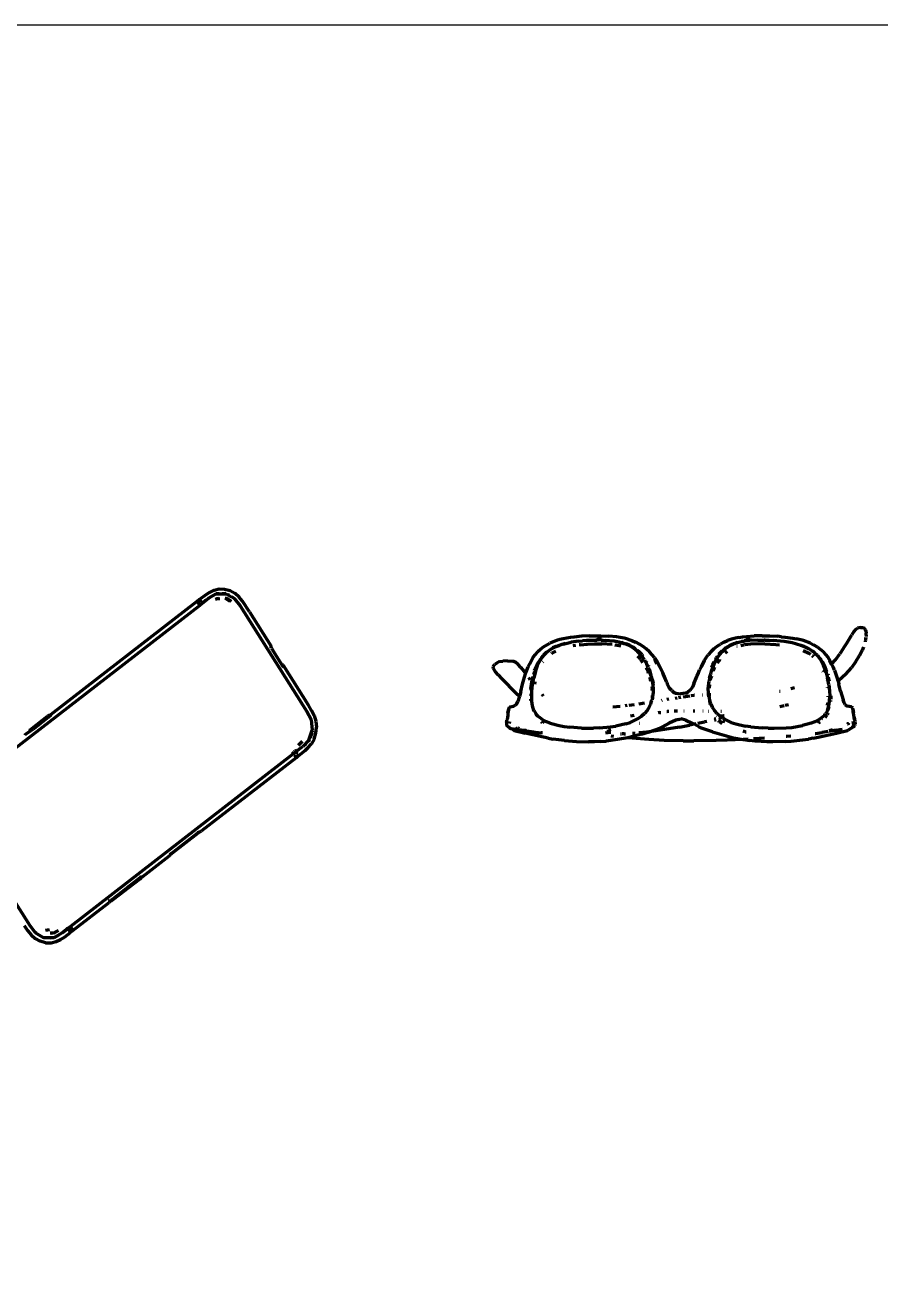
# Model space of a CAD drawing. Header units: millimetres. Extents: x 4307 to 31003, y 2809 to 20009.
# Drawn here: x 15367.9 to 15687.7, y 13267.9 to 13732.1 of the extents above; entities that cross this region are included whole.
import ezdxf

# ---------------------------------------------------------------- set-up
doc = ezdxf.new("R2010")
doc.units = ezdxf.units.MM
doc.layers.add('ProfileEdges', color=7, linetype='Continuous')

msp = doc.modelspace()

# ---------------------------------------------------------------- linework, layer by layer
for p, q in [((15434.11, 13515.91), (15433.72, 13516.52)), ((15577.86, 13501.53), (15579.02, 13501.65)), ((15373.48, 13471.21), (15377.18, 13474.08)), ((15377.37, 13473.71), (15377.14, 13473.4)), ((15369.75, 13468.32), (15370.72, 13469.07)), ((15369.96, 13467.98), (15369.91, 13467.98)), ((15370.04, 13468.04), (15369.96, 13467.98)), ((15370.24, 13468.12), (15370.37, 13468.17)), ((15468.83, 13458.85), (15468.45, 13459.46)), ((15469.31, 13458.09), (15469.27, 13458.15)), ((15469.77, 13459.57), (15470.05, 13459.12)), ((15406, 13409.1), (15410.64, 13412.69)), ((15411.43, 13413.31), (15411.61, 13413.44)), ((15402.3, 13406.24), (15399.79, 13404.29)), ((15399.63, 13404.43), (15399.68, 13404.52)), ((15399.68, 13404.52), (15399.86, 13404.72)), ((15375.7, 13393.75), (15376.13, 13393.8))]:
    msp.add_line(p, q)
msp.add_lwpolyline([(14569.22, 13732.12), (17092.49, 13732.12), (17092.49, 12487.45), (14569.22, 12487.45)], close=True)
at = {"layer": 'ProfileEdges', "lineweight": 211}
for p, q in [((15433.24, 13517.27), (15432.34, 13516.49)), ((15435.55, 13519.02), (15433.24, 13517.27)), ((15433.24, 13517.27), (15433.72, 13516.52)), ((15434.17, 13515.94), (15435.82, 13517.2)), ((15434.19, 13515.77), (15436.71, 13517.72)), ((15436.97, 13519.91), (15435.55, 13519.02)), ((15436.39, 13517.65), (15436.61, 13517.81)), ((15436.61, 13517.81), (15439.37, 13519.42)), ((15439.45, 13519.29), (15436.71, 13517.72)), ((15436.97, 13519.91), (15438.63, 13520.71)), ((15438.63, 13520.71), (15440.52, 13521.18)), ((15439.23, 13517.35), (15439.6, 13517.52)), ((15439.24, 13517.5), (15439.6, 13517.52)), ((15439.37, 13519.42), (15440.5, 13519.46)), ((15439.45, 13519.29), (15443.11, 13519.37)), ((15439.6, 13517.52), (15439.84, 13517.63)), ((15439.6, 13517.52), (15440.84, 13517.58)), ((15439.84, 13517.63), (15440.37, 13517.73)), ((15440.52, 13521.18), (15442.59, 13521.15)), ((15441.65, 13519.51), (15443.04, 13519.57)), ((15442.59, 13521.15), (15444.62, 13520.61)), ((15443.93, 13517.32), (15442.8, 13517.71)), ((15442.8, 13517.71), (15444.55, 13516.62)), ((15443.04, 13519.57), (15443.09, 13519.53)), ((15443.11, 13519.37), (15445.11, 13518.21)), ((15443.74, 13519.13), (15444.25, 13518.82)), ((15445.1, 13516.52), (15443.93, 13517.32)), ((15444.62, 13520.61), (15446.44, 13519.55)), ((15446.27, 13517.55), (15445.11, 13518.21)), ((15445.29, 13518.17), (15446.27, 13517.55)), ((15446.27, 13517.55), (15446.32, 13517.5)), ((15446.32, 13517.5), (15448.34, 13514.85)), ((15448.01, 13518.16), (15446.44, 13519.55)), ((15449.3, 13516.56), (15448.01, 13518.16)), ((15433.26, 13515.04), (15349.81, 13450.42)), ((15377.61, 13474.18), (15432.31, 13516.55)), ((15432.34, 13516.49), (15432.31, 13516.55)), ((15433.17, 13515.18), (15432.34, 13516.49)), ((15433.17, 13515.18), (15433.75, 13515.62)), ((15433.17, 13515.18), (15433.26, 13515.04)), ((15434.19, 13515.77), (15433.26, 13515.04)), ((15433.75, 13515.62), (15434.11, 13515.91)), ((15434.19, 13515.77), (15434.11, 13515.91)), ((15445.1, 13516.52), (15445.14, 13516.49)), ((15448.34, 13514.85), (15473.33, 13475.36)), ((15451.9, 13512.59), (15449.3, 13516.56)), ((15451.9, 13512.59), (15459.98, 13499.79)), ((15571.94, 13503.02), (15569.23, 13502.53)), ((15573.33, 13503.21), (15571.94, 13503.02)), ((15576.13, 13503.47), (15573.33, 13503.21)), ((15578.93, 13503.61), (15576.13, 13503.47)), ((15578.93, 13503.61), (15581.81, 13503.68)), ((15581.81, 13503.68), (15583.28, 13503.67)), ((15581.99, 13502.85), (15581.98, 13502.92)), ((15581.98, 13502.92), (15582.26, 13502.92)), ((15582.08, 13502.42), (15582, 13502.82)), ((15583.28, 13503.67), (15586.2, 13503.57)), ((15589.1, 13503.29), (15586.2, 13503.57)), ((15590.49, 13503.07), (15589.1, 13503.29)), ((15591.97, 13502.77), (15590.49, 13503.07)), ((15593.37, 13502.39), (15591.97, 13502.77)), ((15634.9, 13503.07), (15633.56, 13502.74)), ((15634.9, 13503.07), (15636.27, 13503.29)), ((15636.27, 13503.29), (15637.71, 13503.46)), ((15637.71, 13503.46), (15640.61, 13503.64)), ((15643.56, 13503.68), (15640.61, 13503.64)), ((15643.56, 13503.68), (15646.48, 13503.62)), ((15646.48, 13503.62), (15649.33, 13503.47)), ((15650.74, 13503.32), (15649.33, 13503.47)), ((15650.74, 13503.32), (15652.19, 13503.21)), ((15652.19, 13503.21), (15655.02, 13502.8)), ((15655.02, 13502.8), (15656.38, 13502.49)), ((15675.21, 13500.96), (15677.08, 13504.08)), ((15677.81, 13505.21), (15677.08, 13504.08)), ((15678.46, 13506), (15677.81, 13505.21)), ((15678.46, 13506), (15679.21, 13506.5)), ((15680.34, 13506.71), (15679.21, 13506.5)), ((15680.34, 13506.71), (15681.25, 13506.72)), ((15681.25, 13506.72), (15681.81, 13506.5)), ((15681.81, 13506.5), (15682.12, 13506.05)), ((15682.12, 13506.05), (15682.34, 13505.42)), ((15682.39, 13503.07), (15682.15, 13501.99)), ((15682.32, 13502.52), (15682.39, 13503.07)), ((15682.34, 13505.42), (15682.51, 13504.59)), ((15682.52, 13503.88), (15682.45, 13503.4)), ((15682.52, 13503.88), (15682.51, 13504.59)), ((15459.79, 13499.64), (15459.88, 13499.71)), ((15459.91, 13499.44), (15459.94, 13499.61)), ((15459.97, 13499.75), (15459.98, 13499.79)), ((15460.05, 13499.44), (15459.97, 13499.75)), ((15460.16, 13499), (15460.05, 13499.44)), ((15460.16, 13499), (15460.2, 13498.94)), ((15460.2, 13498.94), (15460.54, 13498.23)), ((15460.54, 13498.23), (15460.58, 13498.22)), ((15460.58, 13498.22), (15463.4, 13493.75)), ((15559.7, 13497.76), (15560.72, 13498.69)), ((15560.72, 13498.69), (15561.84, 13499.52)), ((15561.84, 13499.52), (15564.23, 13500.87)), ((15564.45, 13498.53), (15562.7, 13497.19)), ((15563.36, 13497.84), (15564.42, 13498.56)), ((15563.36, 13497.84), (15564.45, 13498.53)), ((15565.47, 13501.4), (15564.23, 13500.87)), ((15564.45, 13498.53), (15564.42, 13498.56)), ((15564.45, 13498.53), (15564.78, 13498.74)), ((15566.01, 13499.35), (15564.78, 13498.74)), ((15564.78, 13498.74), (15565.36, 13499.11)), ((15566.42, 13499.62), (15565.36, 13499.11)), ((15566.68, 13501.84), (15565.47, 13501.4)), ((15567.62, 13500.02), (15566.01, 13499.35)), ((15566.42, 13499.62), (15566.01, 13499.35)), ((15566.55, 13499.65), (15566.42, 13499.62)), ((15566.55, 13499.65), (15567.63, 13500.09)), ((15567.95, 13502.22), (15566.68, 13501.84)), ((15568.68, 13500.41), (15567.62, 13500.02)), ((15569.23, 13502.53), (15567.95, 13502.22)), ((15569.23, 13500.55), (15568.68, 13500.41)), ((15569.23, 13500.55), (15572.21, 13501.27)), ((15569.9, 13500.79), (15569.23, 13500.55)), ((15569.96, 13500.81), (15569.9, 13500.79)), ((15575, 13501.69), (15572.21, 13501.27)), ((15573.78, 13500.03), (15572.74, 13499.86)), ((15575, 13501.69), (15576.37, 13501.83)), ((15575.57, 13500.32), (15575.12, 13500.25)), ((15575.57, 13500.32), (15578.24, 13500.56)), ((15577.75, 13501.92), (15576.37, 13501.83)), ((15577.75, 13501.92), (15581.92, 13502.06)), ((15577.98, 13501.97), (15580.74, 13502.07)), ((15578.24, 13500.56), (15580.94, 13500.67)), ((15580.74, 13502.07), (15581.92, 13502.06)), ((15580.94, 13500.67), (15583.67, 13500.66)), ((15581.92, 13502.06), (15582.06, 13502.1)), ((15583.39, 13502.01), (15582.06, 13502.1)), ((15583.54, 13502.41), (15582.08, 13502.42)), ((15583.39, 13502.01), (15584.9, 13501.95)), ((15583.52, 13502.52), (15583.54, 13502.41)), ((15587.44, 13500.45), (15583.67, 13500.66)), ((15588.3, 13501.62), (15584.9, 13501.95)), ((15590.13, 13501.29), (15588.3, 13501.62)), ((15588.46, 13500.31), (15590.09, 13500.05)), ((15588.67, 13501.68), (15591.15, 13501.13)), ((15590.09, 13500.05), (15590.71, 13499.89)), ((15590.13, 13501.29), (15592, 13500.82)), ((15591.42, 13501.09), (15591.15, 13501.16)), ((15591.15, 13501.13), (15592, 13500.82)), ((15591.42, 13501.09), (15592.74, 13500.64)), ((15592, 13500.82), (15592.44, 13500.68)), ((15592.44, 13500.68), (15593.72, 13500.12)), ((15594.05, 13500.07), (15592.74, 13500.64)), ((15593.37, 13502.39), (15594.87, 13501.9)), ((15593.81, 13500.09), (15593.72, 13500.12)), ((15594.09, 13499.91), (15593.81, 13500.09)), ((15594.05, 13500.07), (15595.32, 13499.38)), ((15595.47, 13499.03), (15594.09, 13499.91)), ((15594.96, 13499.43), (15594.09, 13499.91)), ((15594.87, 13501.9), (15596.24, 13501.3)), ((15594.96, 13499.43), (15596.13, 13498.63)), ((15596.12, 13498.84), (15595.32, 13499.38)), ((15597.01, 13497.74), (15595.47, 13499.03)), ((15597.2, 13497.71), (15596.13, 13498.63)), ((15596.33, 13501.26), (15596.24, 13501.3)), ((15596.33, 13501.26), (15597.72, 13500.54)), ((15597.68, 13497.58), (15596.99, 13498.17)), ((15599.05, 13499.69), (15597.72, 13500.54)), ((15600.25, 13498.78), (15599.05, 13499.69)), ((15601.39, 13497.72), (15600.25, 13498.78)), ((15625.51, 13498.78), (15624.39, 13497.68)), ((15625.51, 13498.78), (15626.69, 13499.74)), ((15626.69, 13499.74), (15627.94, 13500.59)), ((15629.27, 13501.31), (15627.94, 13500.59)), ((15630.05, 13499.1), (15628.58, 13497.8)), ((15629.62, 13498.63), (15628.61, 13497.71)), ((15629.27, 13501.31), (15630.64, 13501.9)), ((15630.73, 13499.43), (15629.62, 13498.63)), ((15630.05, 13499.1), (15629.63, 13498.86)), ((15631.34, 13499.94), (15630.05, 13499.1)), ((15630.36, 13499.38), (15630.05, 13499.1)), ((15631.34, 13499.94), (15630.36, 13499.38)), ((15632.09, 13502.39), (15630.64, 13501.9)), ((15630.73, 13499.43), (15631.92, 13500.12)), ((15631.67, 13500.15), (15631.34, 13499.94)), ((15632.63, 13500.55), (15631.67, 13500.15)), ((15631.7, 13500.13), (15632.63, 13500.55)), ((15633.16, 13500.68), (15631.92, 13500.12)), ((15633.56, 13502.74), (15632.09, 13502.39)), ((15632.63, 13500.55), (15632.85, 13500.64)), ((15633.36, 13500.8), (15632.85, 13500.64)), ((15633.16, 13500.68), (15633.36, 13500.8)), ((15633.36, 13500.8), (15633.44, 13500.83)), ((15633.42, 13500.88), (15634.4, 13501.13)), ((15633.42, 13500.88), (15633.44, 13500.83)), ((15634.4, 13501.13), (15633.44, 13500.83)), ((15634.18, 13499.7), (15634.15, 13499.69)), ((15634.4, 13501.13), (15635.9, 13501.47)), ((15635.54, 13500.06), (15636.69, 13500.28)), ((15635.9, 13501.47), (15636.84, 13501.68)), ((15637.05, 13501.66), (15635.9, 13501.47)), ((15637.01, 13500.31), (15636.69, 13500.28)), ((15638.81, 13501.85), (15637.05, 13501.66)), ((15639.19, 13500.55), (15637.15, 13500.33)), ((15637.5, 13502.2), (15637.53, 13502.46)), ((15638.93, 13502.32), (15637.5, 13502.2)), ((15641.92, 13502.06), (15638.81, 13501.85)), ((15638.97, 13502.63), (15638.93, 13502.32)), ((15644.62, 13500.67), (15639.19, 13500.55)), ((15641.97, 13502.05), (15641.92, 13502.06)), ((15641.97, 13502.05), (15644.27, 13502.05)), ((15644.75, 13502.07), (15644.27, 13502.05)), ((15644.62, 13500.67), (15648.7, 13500.46)), ((15644.75, 13502.07), (15644.85, 13502.06)), ((15644.85, 13502.06), (15644.93, 13502.05)), ((15644.93, 13502.05), (15647.66, 13501.94)), ((15644.93, 13502.05), (15646.23, 13502.05)), ((15650.45, 13501.7), (15647.66, 13501.94)), ((15648.7, 13500.46), (15650.07, 13500.3)), ((15651.86, 13501.52), (15650.45, 13501.7)), ((15654.8, 13500.97), (15651.86, 13501.52)), ((15658.04, 13500.05), (15654.8, 13500.97)), ((15659.05, 13501.84), (15656.38, 13502.49)), ((15659.74, 13499.4), (15658.04, 13500.05)), ((15659.3, 13499.65), (15658.18, 13500.09)), ((15658.96, 13498.22), (15661.02, 13497.17)), ((15661.6, 13500.87), (15659.05, 13501.84)), ((15659.74, 13499.4), (15659.3, 13499.65)), ((15659.74, 13499.4), (15660.87, 13498.85)), ((15660.37, 13499.15), (15659.74, 13499.4)), ((15660.5, 13499.12), (15660.37, 13499.15)), ((15660.5, 13499.12), (15660.87, 13498.85)), ((15660.87, 13498.85), (15662.21, 13498.1)), ((15661.6, 13500.87), (15662.83, 13500.25)), ((15664.1, 13499.52), (15662.83, 13500.25)), ((15664.1, 13499.52), (15665.26, 13498.69)), ((15665.26, 13498.69), (15666.33, 13497.76)), ((15674.02, 13499.03), (15672.6, 13496.9)), ((15674.02, 13499.03), (15675.21, 13500.96)), ((15680.93, 13498.22), (15679.96, 13496.29)), ((15681.42, 13499.43), (15680.93, 13498.22)), ((15682.09, 13501.61), (15682.06, 13501.39)), ((15682.09, 13501.61), (15682.17, 13501.87)), ((15682.15, 13501.99), (15682.17, 13501.87)), ((15463.4, 13493.75), (15463.63, 13493.44)), ((15544.44, 13493.58), (15543.57, 13492.89)), ((15545.36, 13494.04), (15544.44, 13493.58)), ((15545.36, 13494.04), (15546.66, 13494.21)), ((15548.35, 13494.27), (15546.66, 13494.21)), ((15548.35, 13494.27), (15550.3, 13494.12)), ((15551.48, 13493.66), (15550.3, 13494.12)), ((15552.38, 13492.91), (15551.48, 13493.66)), ((15556.68, 13493.22), (15558.01, 13495.61)), ((15558.01, 13495.61), (15558.81, 13496.72)), ((15559.89, 13493.84), (15558.6, 13491.22)), ((15558.81, 13496.72), (15559.7, 13497.76)), ((15559.63, 13492.52), (15560.64, 13494.58)), ((15559.74, 13493.32), (15560.29, 13494.34)), ((15560.29, 13494.34), (15559.89, 13493.84)), ((15560.29, 13494.34), (15560.73, 13495.06)), ((15560.64, 13494.58), (15561.23, 13495.52)), ((15560.73, 13495.06), (15560.76, 13495.08)), ((15561.65, 13496.29), (15560.86, 13495.24)), ((15561.92, 13496.39), (15561.23, 13495.52)), ((15561.58, 13493.94), (15561.46, 13493.74)), ((15561.89, 13496.52), (15562.47, 13497.1)), ((15562.47, 13497.1), (15561.89, 13496.55)), ((15562.7, 13497.19), (15561.92, 13496.39)), ((15562.47, 13497.1), (15563.36, 13497.84)), ((15562.99, 13497.59), (15562.47, 13497.1)), ((15562.99, 13497.59), (15563.36, 13497.84)), ((15564.8, 13497.08), (15564.92, 13497.17)), ((15566.4, 13497.95), (15564.92, 13497.17)), ((15598.44, 13496.25), (15597.01, 13497.74)), ((15597.58, 13495.49), (15597.11, 13496.1)), ((15598.16, 13496.68), (15597.2, 13497.71)), ((15598.1, 13494.76), (15597.58, 13495.49)), ((15598.66, 13496.54), (15597.68, 13497.58)), ((15598.16, 13494.68), (15598.13, 13494.72)), ((15598.16, 13496.68), (15598.44, 13496.25)), ((15599, 13493.54), (15598.16, 13494.68)), ((15599.38, 13494.96), (15598.44, 13496.25)), ((15598.44, 13496.25), (15599.01, 13495.55)), ((15598.66, 13496.54), (15598.98, 13496.12)), ((15599.01, 13495.55), (15599.38, 13494.96)), ((15599.59, 13494.69), (15599.38, 13494.96)), ((15599.59, 13494.69), (15599.76, 13494.36)), ((15599.76, 13494.36), (15600.41, 13493.1)), ((15599.76, 13494.36), (15600.34, 13493.42)), ((15600.46, 13493.88), (15600.43, 13493.93)), ((15600.54, 13493.73), (15600.49, 13493.83)), ((15602.46, 13496.58), (15601.39, 13497.72)), ((15603.28, 13495.51), (15602.46, 13496.58)), ((15603.28, 13495.51), (15604.05, 13494.38)), ((15603.39, 13494.5), (15603.39, 13494.75)), ((15603.39, 13494.75), (15604.11, 13493.7)), ((15604.15, 13493.13), (15603.39, 13494.5)), ((15605.33, 13492.09), (15604.05, 13494.38)), ((15621.93, 13494.38), (15620.73, 13492.09)), ((15622.65, 13495.51), (15621.93, 13494.38)), ((15622.65, 13495.51), (15623.42, 13496.58)), ((15624.39, 13497.68), (15623.42, 13496.58)), ((15625.06, 13492.92), (15625.53, 13493.9)), ((15626.2, 13494.36), (15625.6, 13493.1)), ((15626.22, 13494.75), (15625.61, 13493.65)), ((15626.12, 13494.96), (15626.38, 13495.4)), ((15626.2, 13494.36), (15626.9, 13495.55)), ((15626.41, 13495.03), (15626.22, 13494.75)), ((15626.7, 13495.85), (15626.38, 13495.4)), ((15627.7, 13494.68), (15626.8, 13493.46)), ((15626.9, 13495.55), (15627.71, 13496.68)), ((15628.12, 13497.58), (15627.25, 13496.61)), ((15628.58, 13497.8), (15627.4, 13496.43)), ((15627.7, 13494.68), (15627.79, 13494.8)), ((15627.71, 13496.68), (15628.61, 13497.71)), ((15628.12, 13497.58), (15628.68, 13498.08)), ((15629.71, 13497.3), (15630.49, 13497.89)), ((15630.34, 13497.84), (15629.71, 13497.3)), ((15661.02, 13497.17), (15661.62, 13496.74)), ((15662.21, 13498.1), (15662.39, 13497.92)), ((15663.3, 13497.19), (15662.39, 13497.92)), ((15662.39, 13497.92), (15662.59, 13497.84)), ((15662.45, 13496.14), (15662.49, 13496.15)), ((15662.81, 13495.81), (15662.45, 13496.14)), ((15662.85, 13495.85), (15662.49, 13496.15)), ((15662.76, 13497.7), (15662.59, 13497.84)), ((15662.85, 13497.64), (15662.76, 13497.7)), ((15663.3, 13497.19), (15662.85, 13497.64)), ((15663.3, 13497.19), (15664.12, 13496.39)), ((15663.3, 13497.19), (15664.13, 13496.49)), ((15664.12, 13496.39), (15665.46, 13494.58)), ((15664.37, 13496.19), (15664.53, 13496.07)), ((15664.53, 13496.07), (15664.93, 13495.53)), ((15664.93, 13495.53), (15665.19, 13495.23)), ((15665.16, 13495.22), (15665.47, 13494.81)), ((15665.47, 13494.81), (15665.19, 13495.23)), ((15665.46, 13494.58), (15666.51, 13492.52)), ((15665.47, 13494.81), (15665.81, 13494.34)), ((15665.81, 13494.34), (15666.03, 13493.92)), ((15666.08, 13493.89), (15666.03, 13493.92)), ((15666.08, 13493.89), (15666.82, 13492.54)), ((15666.33, 13497.76), (15667.26, 13496.72)), ((15667.26, 13496.72), (15668.09, 13495.61)), ((15668.09, 13495.61), (15668.83, 13494.43)), ((15669.54, 13493.05), (15668.83, 13494.43)), ((15669.54, 13493.05), (15670.94, 13494.69)), ((15670.94, 13494.69), (15672.6, 13496.9)), ((15678.64, 13494.09), (15676.93, 13491.72)), ((15678.64, 13494.09), (15679.96, 13496.29)), ((15464.1, 13492.66), (15463.62, 13492.48)), ((15463.63, 13493.44), (15463.89, 13493.11)), ((15464.27, 13492.78), (15463.89, 13493.11)), ((15463.92, 13492.11), (15464.5, 13492.59)), ((15464.1, 13492.66), (15464.5, 13492.59)), ((15464.5, 13492.59), (15464.27, 13492.78)), ((15464.54, 13492.59), (15464.5, 13492.59)), ((15474, 13477.66), (15464.54, 13492.59)), ((15543.03, 13492.12), (15543.57, 13492.89)), ((15543.09, 13491.41), (15543.03, 13492.12)), ((15543.36, 13490.94), (15543.09, 13491.41)), ((15543.9, 13490.13), (15543.36, 13490.94)), ((15544.82, 13489.05), (15543.9, 13490.13)), ((15544.82, 13489.05), (15546.07, 13487.71)), ((15553.36, 13491.84), (15552.38, 13492.91)), ((15553.36, 13491.84), (15554.43, 13490.49)), ((15554.43, 13490.49), (15555.13, 13489.56)), ((15554.69, 13488.2), (15555.11, 13489.49)), ((15555.11, 13489.49), (15555.13, 13489.56)), ((15555.13, 13489.56), (15556.1, 13492)), ((15556.1, 13492), (15556.68, 13493.22)), ((15558.15, 13489.16), (15558.54, 13490.35)), ((15558.8, 13490.29), (15558.15, 13487.91)), ((15558.41, 13490.66), (15558.6, 13491.22)), ((15558.8, 13491.15), (15559.74, 13493.32)), ((15558.8, 13490.29), (15559.63, 13492.52)), ((15600.13, 13491.86), (15600.49, 13491.19)), ((15600.97, 13491.8), (15600.41, 13493.1)), ((15600.49, 13491.19), (15600.89, 13490.26)), ((15600.85, 13490.72), (15600.49, 13491.19)), ((15600.81, 13490.55), (15600.89, 13490.26)), ((15601.1, 13489.71), (15600.89, 13490.26)), ((15600.89, 13490.26), (15601.12, 13489.69)), ((15600.97, 13491.8), (15601.86, 13489.12)), ((15601.08, 13492.64), (15601.1, 13492.59)), ((15601.71, 13490.3), (15601.41, 13491.1)), ((15602.07, 13489.12), (15601.71, 13490.3)), ((15601.86, 13489.12), (15602.15, 13488.05)), ((15604.15, 13493.24), (15604.15, 13493.13)), ((15606.41, 13489.79), (15605.33, 13492.09)), ((15607.34, 13487.69), (15606.41, 13489.79)), ((15619.28, 13488.73), (15619.71, 13489.79)), ((15619.71, 13489.79), (15620.13, 13490.9)), ((15620.73, 13492.09), (15620.13, 13490.9)), ((15624.16, 13488.64), (15624.33, 13489.42)), ((15624.33, 13489.42), (15624.64, 13490.47)), ((15624.64, 13490.47), (15625.09, 13491.8)), ((15624.78, 13491.86), (15625.22, 13492.87)), ((15625.06, 13492.92), (15624.95, 13492.65)), ((15625.09, 13491.8), (15625.6, 13493.1)), ((15625.17, 13490.72), (15625.89, 13491.94)), ((15625.17, 13490.72), (15625.86, 13491.94)), ((15625.26, 13490.55), (15625.24, 13490.5)), ((15625.31, 13490.51), (15625.69, 13491.46)), ((15625.93, 13491.94), (15625.69, 13491.46)), ((15626.75, 13493.37), (15626.8, 13493.37)), ((15626.8, 13493.37), (15626.8, 13493.46)), ((15666.33, 13490.3), (15666.26, 13490.47)), ((15667.23, 13490.69), (15666.51, 13492.52)), ((15666.67, 13490.2), (15666.94, 13490.41)), ((15666.81, 13492.43), (15666.9, 13492.24)), ((15667.51, 13490.97), (15666.82, 13492.54)), ((15666.9, 13492.24), (15667.44, 13490.9)), ((15666.94, 13490.41), (15667.23, 13490.69)), ((15667.23, 13490.69), (15667.44, 13490.9)), ((15667.39, 13490.29), (15667.23, 13490.69)), ((15667.39, 13490.29), (15668.06, 13487.91)), ((15667.44, 13490.9), (15667.51, 13490.97)), ((15667.44, 13490.9), (15667.65, 13490.36)), ((15667.51, 13490.97), (15667.64, 13491.09)), ((15667.58, 13490.8), (15667.51, 13490.97)), ((15668.14, 13489.37), (15668.28, 13488.96)), ((15670.08, 13492), (15669.54, 13493.05)), ((15670.62, 13490.76), (15670.08, 13492)), ((15670.62, 13490.76), (15671.54, 13488.2)), ((15674.8, 13489.3), (15672.26, 13486.93)), ((15674.8, 13489.3), (15676.93, 13491.72)), ((15546.07, 13487.71), (15551.61, 13482.13)), ((15553.31, 13482.88), (15553.97, 13485.52)), ((15553.97, 13485.52), (15554.69, 13488.2)), ((15556.89, 13487.2), (15556.29, 13488.01)), ((15557.14, 13483.87), (15557.48, 13486.34)), ((15557.4, 13487.36), (15557.38, 13487.25)), ((15557.5, 13486.39), (15557.45, 13486.46)), ((15557.47, 13483.08), (15557.71, 13485.44)), ((15557.48, 13486.34), (15557.5, 13486.39)), ((15557.55, 13486.32), (15557.48, 13486.34)), ((15557.5, 13486.39), (15557.96, 13488.46)), ((15557.71, 13485.44), (15558.15, 13487.91)), ((15558.15, 13485.52), (15557.91, 13485.84)), ((15558.55, 13485.67), (15558.53, 13485.57)), ((15558.55, 13485.67), (15558.74, 13486.51)), ((15601.55, 13488.36), (15601.68, 13487.97)), ((15602, 13486.72), (15601.68, 13487.97)), ((15602.15, 13488.05), (15602.65, 13485.28)), ((15602.36, 13484.7), (15602.48, 13483.99)), ((15602.58, 13487.07), (15602.42, 13487.73)), ((15602.58, 13487.07), (15602.81, 13486.04)), ((15602.65, 13485.28), (15602.76, 13483.86)), ((15602.85, 13485.81), (15602.81, 13486.04)), ((15602.92, 13485.33), (15602.9, 13485.47)), ((15607.81, 13486.41), (15607.34, 13487.69)), ((15607.81, 13486.41), (15607.88, 13486.25)), ((15607.88, 13486.25), (15608.1, 13485.65)), ((15608.53, 13484.75), (15608.1, 13485.65)), ((15608.53, 13484.75), (15608.69, 13484.44)), ((15608.85, 13484.24), (15608.69, 13484.44)), ((15609.32, 13483.51), (15608.85, 13484.24)), ((15609.74, 13483.15), (15608.85, 13484.24)), ((15617.51, 13484.44), (15616.48, 13483.15)), ((15618.04, 13485.67), (15617.51, 13484.44)), ((15618.04, 13485.67), (15619.18, 13488.49)), ((15619.18, 13488.49), (15619.28, 13488.73)), ((15623.44, 13483.86), (15623.73, 13486.68)), ((15623.92, 13485.32), (15623.72, 13484.07)), ((15623.93, 13487.76), (15623.73, 13486.68)), ((15623.93, 13487.76), (15624.16, 13488.64)), ((15624.24, 13487.09), (15624.44, 13487.97)), ((15624.64, 13488.59), (15624.44, 13487.97)), ((15655.72, 13484.23), (15654.28, 13483.79)), ((15667.4, 13486.84), (15667.42, 13486.78)), ((15667.84, 13484.43), (15667.86, 13484.27)), ((15668.52, 13485.44), (15668.06, 13487.91)), ((15668.59, 13484.29), (15668.06, 13483.96)), ((15668.27, 13488.25), (15668.43, 13487.66)), ((15668.7, 13486.52), (15668.43, 13487.66)), ((15668.52, 13485.44), (15668.78, 13483.08)), ((15671.54, 13488.2), (15671.95, 13486.7)), ((15671.95, 13486.7), (15671.54, 13486.39)), ((15672.26, 13486.93), (15671.95, 13486.7)), ((15671.95, 13486.7), (15672.28, 13485.52)), ((15672.91, 13482.94), (15672.28, 13485.52)), ((15552.82, 13480.95), (15551.61, 13482.13)), ((15552.76, 13480.72), (15552.25, 13479.11)), ((15552.82, 13480.95), (15552.76, 13480.72)), ((15553.31, 13482.88), (15552.82, 13480.95)), ((15552.95, 13480.83), (15552.86, 13480.91)), ((15557.06, 13481.51), (15557.05, 13481.25)), ((15557.08, 13481.91), (15557.06, 13481.51)), ((15557.09, 13479.57), (15557.07, 13479.99)), ((15557.09, 13479.57), (15557.11, 13479.32)), ((15557.14, 13483.87), (15557.12, 13483.27)), ((15557.4, 13481.04), (15557.47, 13483.08)), ((15557.49, 13479.23), (15557.4, 13481.04)), ((15561.14, 13481.85), (15561.71, 13481.2)), ((15602.34, 13479.54), (15602.42, 13479.71)), ((15602.46, 13479.8), (15602.42, 13479.71)), ((15602.51, 13480.44), (15602.46, 13479.8)), ((15602.54, 13483.24), (15602.48, 13483.99)), ((15602.51, 13480.44), (15602.59, 13481.21)), ((15602.62, 13480.97), (15602.51, 13480.44)), ((15602.59, 13481.21), (15602.59, 13481.35)), ((15602.76, 13482.42), (15602.62, 13480.97)), ((15602.76, 13483.86), (15602.76, 13482.42)), ((15606.15, 13479.54), (15605.92, 13479.5)), ((15608.64, 13479.98), (15607.88, 13479.85)), ((15609.74, 13483.15), (15610.46, 13482.6)), ((15610.46, 13482.6), (15611.29, 13482.2)), ((15611.09, 13480.39), (15611.79, 13480.51)), ((15611.29, 13482.2), (15612.18, 13482.03)), ((15612.18, 13482.03), (15613.11, 13481.97)), ((15612.33, 13480.6), (15613.12, 13480.73)), ((15614.04, 13482.03), (15613.11, 13481.97)), ((15614.97, 13482.2), (15614.04, 13482.03)), ((15614.07, 13480.88), (15616.54, 13481.23)), ((15614.97, 13482.2), (15615.81, 13482.59)), ((15616.48, 13483.15), (15615.81, 13482.59)), ((15616.99, 13481.29), (15618.13, 13481.45)), ((15618.32, 13481.46), (15618.13, 13481.45)), ((15621.13, 13481.62), (15621.25, 13481.62)), ((15623.46, 13482.42), (15623.44, 13483.86)), ((15623.54, 13481.65), (15623.46, 13482.42)), ((15623.48, 13481.64), (15623.54, 13481.65)), ((15623.61, 13480.97), (15623.54, 13481.65)), ((15623.54, 13481.65), (15623.63, 13481.65)), ((15623.61, 13480.97), (15623.71, 13480.5)), ((15623.63, 13481.82), (15623.63, 13481.65)), ((15623.63, 13481.65), (15623.63, 13481.21)), ((15623.63, 13481.65), (15624.33, 13481.65)), ((15623.63, 13481.21), (15623.71, 13480.5)), ((15623.71, 13480.5), (15623.72, 13480.36)), ((15623.72, 13480.36), (15623.9, 13479.54)), ((15650.08, 13482.92), (15650.34, 13482.95)), ((15668.15, 13481.1), (15668.15, 13480.81)), ((15668.77, 13479.23), (15668.86, 13481.04)), ((15668.78, 13483.08), (15668.86, 13481.04)), ((15669.22, 13480.73), (15669.19, 13480)), ((15669.2, 13481.24), (15669.22, 13480.73)), ((15672.91, 13482.94), (15673.82, 13479.77)), ((15674.26, 13478.56), (15673.82, 13479.77)), ((15474.9, 13472.35), (15473.33, 13475.36)), ((15475.13, 13475.76), (15474, 13477.66)), ((15476.05, 13473.87), (15475.13, 13475.76)), ((15548.53, 13474.81), (15548.64, 13475.44)), ((15548.63, 13474.99), (15548.73, 13475.69)), ((15548.67, 13475.65), (15548.63, 13475.5)), ((15548.63, 13475.5), (15548.64, 13475.44)), ((15548.64, 13475.44), (15548.63, 13474.99)), ((15548.69, 13475.82), (15548.67, 13475.65)), ((15548.71, 13475.92), (15548.69, 13475.82)), ((15548.7, 13475.98), (15548.74, 13476.13)), ((15548.7, 13475.98), (15548.71, 13475.92)), ((15548.73, 13475.69), (15548.8, 13476.18)), ((15548.95, 13476.87), (15548.74, 13476.13)), ((15548.8, 13476.18), (15548.74, 13476.13)), ((15549.4, 13477.09), (15548.95, 13476.87)), ((15549.4, 13477.09), (15550.59, 13477.35)), ((15551.13, 13477.57), (15550.59, 13477.35)), ((15551.68, 13478.01), (15551.13, 13477.57)), ((15551.68, 13478.01), (15552.25, 13479.11)), ((15557.72, 13477.53), (15557.49, 13479.23)), ((15558.25, 13475.78), (15557.72, 13477.53)), ((15558.25, 13475.78), (15557.82, 13477.03)), ((15558.26, 13475.7), (15558.25, 13475.78)), ((15558.3, 13475.62), (15558.26, 13475.7)), ((15558.3, 13475.62), (15558.97, 13474.44)), ((15558.38, 13475.34), (15558.3, 13475.62)), ((15590.43, 13477.27), (15587.77, 13477)), ((15593.13, 13477.55), (15592.4, 13477.48)), ((15595.73, 13477.89), (15593.77, 13477.63)), ((15599.55, 13478.44), (15597.45, 13478.12)), ((15600.52, 13475.74), (15599.55, 13474.59)), ((15601.33, 13476.99), (15600.52, 13475.74)), ((15601.33, 13476.99), (15601.89, 13478.14)), ((15602.12, 13478.85), (15601.64, 13478.76)), ((15601.9, 13478.18), (15601.89, 13478.14)), ((15601.97, 13478.32), (15601.9, 13478.18)), ((15601.97, 13478.32), (15602.12, 13478.85)), ((15602.12, 13478.85), (15602.34, 13479.54)), ((15602.12, 13478.2), (15602.13, 13478.24)), ((15605.16, 13474.98), (15604.64, 13474.91)), ((15605.16, 13474.98), (15605.67, 13475.04)), ((15607.88, 13475.3), (15608.03, 13475.32)), ((15608.62, 13475.34), (15608.03, 13475.32)), ((15611.87, 13475.46), (15610.72, 13475.42)), ((15614.41, 13475.49), (15614.34, 13475.49)), ((15618.41, 13475.49), (15617.74, 13475.49)), ((15621.5, 13475.44), (15621.41, 13475.45)), ((15623.64, 13475.41), (15623.51, 13475.41)), ((15623.84, 13479.48), (15624.06, 13478.39)), ((15623.9, 13479.54), (15624.28, 13478.32)), ((15624.12, 13478.23), (15624.06, 13478.39)), ((15624.33, 13478.22), (15624.28, 13478.32)), ((15624.33, 13478.22), (15624.36, 13478.14)), ((15624.36, 13478.14), (15624.92, 13476.99)), ((15624.92, 13476.99), (15625.74, 13475.74)), ((15626.71, 13474.59), (15625.74, 13475.74)), ((15628.41, 13475.32), (15628.13, 13475.32)), ((15650.19, 13477.25), (15651.78, 13477.61)), ((15652.14, 13477.69), (15653.41, 13477.98)), ((15667.89, 13475.34), (15667.3, 13474.44)), ((15667.93, 13475.48), (15667.89, 13475.34)), ((15667.93, 13475.48), (15667.97, 13475.62)), ((15668.01, 13475.7), (15667.97, 13475.62)), ((15668.02, 13475.77), (15668.01, 13475.7)), ((15668.02, 13475.77), (15668.54, 13477.53)), ((15668.45, 13477.03), (15668.02, 13475.77)), ((15668.03, 13477.67), (15668.13, 13478.69)), ((15668.54, 13477.53), (15668.77, 13479.23)), ((15669.16, 13479.44), (15669.14, 13479.09)), ((15674.59, 13478.01), (15674.26, 13478.56)), ((15674.59, 13478.01), (15675.38, 13477.4)), ((15676.87, 13477.09), (15675.38, 13477.4)), ((15677.17, 13476.88), (15676.87, 13477.09)), ((15677.48, 13476.55), (15677.17, 13476.88)), ((15677.47, 13476.18), (15677.54, 13475.69)), ((15677.53, 13476.13), (15677.47, 13476.18)), ((15677.53, 13476.13), (15677.48, 13476.55)), ((15677.57, 13475.98), (15677.53, 13476.13)), ((15677.54, 13475.69), (15677.64, 13474.99)), ((15677.56, 13475.92), (15677.57, 13475.98)), ((15677.57, 13475.85), (15677.56, 13475.92)), ((15677.6, 13475.65), (15677.57, 13475.85)), ((15677.64, 13475.55), (15677.6, 13475.65)), ((15677.64, 13475.5), (15677.63, 13475.44)), ((15677.63, 13475.44), (15677.74, 13474.87)), ((15677.64, 13474.99), (15677.63, 13475.44)), ((15677.64, 13475.55), (15677.64, 13475.5)), ((15370.48, 13469.03), (15376.42, 13473.65)), ((15373.48, 13471.21), (15370.72, 13469.07)), ((15373, 13470.29), (15370.91, 13468.67)), ((15373.71, 13470.83), (15373, 13470.29)), ((15373.48, 13471.21), (15373.71, 13470.83)), ((15374.42, 13471.39), (15373.71, 13470.83)), ((15376.73, 13473.18), (15374.42, 13471.39)), ((15376.97, 13474.04), (15376.42, 13473.65)), ((15376.82, 13473.24), (15376.73, 13473.18)), ((15376.82, 13473.24), (15377.35, 13473.82)), ((15376.97, 13474.04), (15377.18, 13474.08)), ((15377.35, 13473.82), (15377.18, 13474.08)), ((15377.35, 13473.82), (15377.47, 13473.95)), ((15377.42, 13473.8), (15377.35, 13473.82)), ((15377.37, 13473.71), (15377.39, 13473.75)), ((15377.42, 13473.8), (15377.39, 13473.75)), ((15377.39, 13473.75), (15377.47, 13473.64)), ((15377.47, 13473.95), (15377.42, 13473.8)), ((15377.47, 13473.95), (15377.61, 13474.18)), ((15377.47, 13473.64), (15377.52, 13473.64)), ((15377.47, 13473.64), (15377.48, 13473.62)), ((15474.9, 13472.35), (15474.92, 13472.3)), ((15474.92, 13472.3), (15475.12, 13470.97)), ((15475.12, 13470.97), (15475.38, 13468.38)), ((15476.05, 13473.87), (15476.7, 13471.76)), ((15476.7, 13471.76), (15476.97, 13469.5)), ((15548.03, 13471.28), (15547.95, 13470.5)), ((15547.95, 13470.5), (15548.04, 13470.08)), ((15548.03, 13471.28), (15548.1, 13471.7)), ((15548.09, 13471.77), (15548.16, 13472.1)), ((15548.09, 13471.73), (15548.09, 13471.77)), ((15548.1, 13471.7), (15548.09, 13471.73)), ((15548.2, 13472.33), (15548.16, 13472.1)), ((15548.31, 13473.12), (15548.19, 13472.38)), ((15548.19, 13472.38), (15548.2, 13472.33)), ((15548.43, 13473.96), (15548.3, 13473.17)), ((15548.3, 13473.17), (15548.31, 13473.12)), ((15548.54, 13474.76), (15548.43, 13473.96)), ((15548.53, 13474.81), (15548.54, 13474.76)), ((15549.1, 13471.59), (15548.97, 13470.85)), ((15559.26, 13474.12), (15558.97, 13474.44)), ((15559.03, 13474.54), (15559, 13474.62)), ((15559.26, 13474.12), (15559.03, 13474.54)), ((15559.36, 13473.94), (15559.26, 13474.12)), ((15559.56, 13473.79), (15559.26, 13474.12)), ((15559.36, 13473.94), (15559.56, 13473.79)), ((15559.56, 13473.79), (15560.44, 13473.05)), ((15561.71, 13472.17), (15560.44, 13473.05)), ((15561.48, 13471.12), (15561.05, 13471.43)), ((15561.38, 13471.85), (15562.19, 13471.3)), ((15562.97, 13471.54), (15561.71, 13472.17)), ((15564.32, 13471.05), (15562.97, 13471.54)), ((15564.32, 13471.05), (15567.62, 13470.15)), ((15592.54, 13470.75), (15588.87, 13469.91)), ((15592.54, 13470.75), (15594.24, 13471.24)), ((15595.74, 13471.93), (15594.24, 13471.24)), ((15595.71, 13473.82), (15594.34, 13473.67)), ((15595.74, 13471.93), (15597.15, 13472.68)), ((15597.15, 13472.68), (15598.42, 13473.56)), ((15597.73, 13470.93), (15597.8, 13470.98)), ((15598.42, 13473.56), (15599.11, 13474.19)), ((15599.11, 13474.19), (15598.89, 13474.17)), ((15599.17, 13474.2), (15599.11, 13474.19)), ((15599.17, 13474.2), (15599.55, 13474.59)), ((15600.26, 13473.41), (15600.24, 13473.38)), ((15606.33, 13469.56), (15608.81, 13470.98)), ((15611.24, 13472.13), (15608.81, 13470.98)), ((15612.25, 13472.42), (15611.24, 13472.13)), ((15612.25, 13472.42), (15613.13, 13472.58)), ((15612.67, 13469.55), (15616.4, 13470.26)), ((15615.03, 13472.13), (15613.13, 13472.58)), ((15615.03, 13472.13), (15617.46, 13470.98)), ((15618.11, 13470.61), (15616.4, 13470.26)), ((15618.11, 13470.61), (15617.46, 13470.98)), ((15618.18, 13470.62), (15618.11, 13470.61)), ((15618.95, 13470.78), (15618.18, 13470.62)), ((15619.89, 13469.62), (15618.18, 13470.62)), ((15621.96, 13471.4), (15619.48, 13470.89)), ((15622.89, 13471.59), (15622.14, 13471.43)), ((15625.7, 13472.16), (15626.43, 13472.31)), ((15626.3, 13472.65), (15625.78, 13472.46)), ((15625.98, 13473.27), (15626.14, 13473.06)), ((15626.71, 13474.59), (15627.59, 13473.8)), ((15627.52, 13471.6), (15627.2, 13471.92)), ((15627.29, 13472.16), (15627.48, 13471.98)), ((15627.41, 13472.51), (15627.84, 13472.6)), ((15627.48, 13471.98), (15628.45, 13471.29)), ((15627.49, 13473.8), (15627.59, 13473.8)), ((15627.52, 13471.6), (15628.52, 13470.87)), ((15627.54, 13472.87), (15627.84, 13472.6)), ((15627.59, 13473.8), (15627.84, 13473.56)), ((15627.59, 13473.8), (15629.38, 13473.77)), ((15627.76, 13473.18), (15627.63, 13473.13)), ((15628.92, 13472.82), (15627.84, 13473.56)), ((15627.84, 13472.6), (15628.04, 13472.64)), ((15627.84, 13472.6), (15627.93, 13472.52)), ((15628.11, 13472.39), (15627.93, 13472.52)), ((15628.61, 13471.18), (15628.75, 13471.08)), ((15628.83, 13472.8), (15628.92, 13472.82)), ((15629.17, 13471.67), (15628.83, 13471.9)), ((15628.92, 13472.82), (15629.44, 13472.92)), ((15629.12, 13472.68), (15628.92, 13472.82)), ((15629.12, 13472.68), (15630.52, 13471.93)), ((15629.38, 13473.77), (15629.14, 13473.68)), ((15629.57, 13471.46), (15629.17, 13471.67)), ((15630.52, 13471.93), (15632.03, 13471.24)), ((15632.03, 13471.24), (15633.73, 13470.75)), ((15633.73, 13470.75), (15637.4, 13469.91)), ((15661.95, 13471.05), (15658.65, 13470.15)), ((15663.3, 13471.54), (15661.95, 13471.05)), ((15663.3, 13471.54), (15664.56, 13472.17)), ((15664.89, 13471.85), (15664.08, 13471.3)), ((15665.83, 13473.05), (15664.56, 13472.17)), ((15664.79, 13471.12), (15665.22, 13471.43)), ((15666.02, 13472.77), (15665.81, 13472.58)), ((15666.71, 13473.79), (15665.83, 13473.05)), ((15666.71, 13473.79), (15667.01, 13474.12)), ((15666.91, 13473.94), (15666.71, 13473.79)), ((15666.91, 13473.94), (15667.01, 13474.12)), ((15667.01, 13474.12), (15667.18, 13474.44)), ((15667.01, 13474.12), (15667.3, 13474.44)), ((15667.19, 13473.19), (15667.44, 13473.43)), ((15667.44, 13473.43), (15667.88, 13474.15)), ((15668.15, 13474.67), (15667.88, 13474.15)), ((15668.19, 13474.77), (15668.15, 13474.67)), ((15675.36, 13470.79), (15675.58, 13470.84)), ((15675.49, 13470.73), (15675.58, 13470.77)), ((15675.58, 13470.91), (15675.58, 13470.84)), ((15675.58, 13470.77), (15675.8, 13470.85)), ((15675.58, 13470.84), (15675.8, 13470.85)), ((15675.58, 13470.84), (15675.58, 13470.77)), ((15675.58, 13470.77), (15675.59, 13470.69)), ((15675.8, 13470.85), (15675.84, 13470.9)), ((15675.84, 13470.9), (15676.01, 13471.12)), ((15675.84, 13470.9), (15676.01, 13470.94)), ((15677.52, 13471.8), (15677.73, 13470.22)), ((15677.73, 13474.76), (15677.74, 13474.81)), ((15677.84, 13473.96), (15677.73, 13474.76)), ((15677.74, 13474.87), (15677.74, 13474.81)), ((15677.97, 13473.22), (15677.84, 13473.96)), ((15677.97, 13473.22), (15677.96, 13473.12)), ((15677.96, 13473.12), (15678.09, 13472.43)), ((15678.09, 13472.38), (15677.97, 13473.17)), ((15678.09, 13472.43), (15678.07, 13472.33)), ((15678.07, 13472.33), (15678.18, 13471.77)), ((15678.18, 13471.73), (15678.17, 13471.68)), ((15678.17, 13471.68), (15678.3, 13470.77)), ((15678.18, 13471.77), (15678.18, 13471.73)), ((15678.27, 13470.34), (15678.23, 13470.08)), ((15678.27, 13470.34), (15678.3, 13470.77)), ((15367.92, 13466.55), (15367.85, 13466.5)), ((15367.99, 13466.73), (15367.92, 13466.55)), ((15367.99, 13466.73), (15369.61, 13467.93)), ((15369.9, 13468.08), (15369.61, 13467.93)), ((15369.91, 13467.98), (15369.61, 13467.93)), ((15369.75, 13468.32), (15369.86, 13468.53)), ((15369.9, 13468.08), (15369.75, 13468.32)), ((15369.86, 13468.53), (15370.48, 13469.03)), ((15370.67, 13468.48), (15369.9, 13468.08)), ((15369.9, 13468.08), (15370.27, 13468.22)), ((15369.96, 13467.98), (15369.9, 13468.08)), ((15369.91, 13467.98), (15369.92, 13467.95)), ((15369.97, 13467.89), (15369.99, 13467.86)), ((15370.02, 13467.88), (15370, 13467.92)), ((15370.67, 13468.48), (15370.27, 13468.22)), ((15370.91, 13468.67), (15370.67, 13468.48)), ((15474.07, 13464.6), (15475.38, 13468.38)), ((15475.15, 13467.23), (15474.49, 13465.44)), ((15475.52, 13468.25), (15475.35, 13467.77)), ((15476.05, 13465.05), (15476.73, 13467.2)), ((15476.73, 13467.2), (15476.97, 13469.5)), ((15548.59, 13469.56), (15548.04, 13470.08)), ((15549.06, 13469.28), (15548.59, 13469.56)), ((15548.89, 13469.86), (15548.9, 13470)), ((15549.06, 13469.28), (15548.99, 13469.45)), ((15549.11, 13469.16), (15549.06, 13469.28)), ((15549.63, 13468.93), (15549.06, 13469.28)), ((15549.63, 13468.93), (15549.11, 13469.16)), ((15549.72, 13468.9), (15549.63, 13468.93)), ((15551.24, 13468.67), (15549.72, 13468.9)), ((15550.55, 13468.38), (15549.72, 13468.9)), ((15550.55, 13468.38), (15550.83, 13468.26)), ((15550.83, 13468.26), (15554.91, 13467.26)), ((15551.47, 13468.85), (15551.24, 13468.67)), ((15552.75, 13468.46), (15551.24, 13468.67)), ((15551.74, 13469.05), (15552.17, 13469.38)), ((15552.53, 13469.15), (15552.38, 13469.34)), ((15552.84, 13469.25), (15552.7, 13469.14)), ((15552.75, 13468.46), (15553.12, 13468.41)), ((15553.12, 13468.41), (15553.17, 13468.4)), ((15553.52, 13467.71), (15553.14, 13467.95)), ((15553.14, 13467.95), (15553.72, 13467.82)), ((15553.17, 13468.4), (15553.48, 13468.17)), ((15553.17, 13468.4), (15553.51, 13468.35)), ((15553.48, 13468.17), (15553.84, 13467.92)), ((15553.51, 13468.35), (15554.44, 13468.43)), ((15555.52, 13468.08), (15553.51, 13468.35)), ((15554.4, 13468.1), (15553.51, 13468.35)), ((15553.77, 13467.6), (15553.68, 13467.62)), ((15553.72, 13467.82), (15554.32, 13467.69)), ((15553.84, 13467.92), (15555.04, 13467.63)), ((15554.32, 13467.69), (15554.83, 13467.58)), ((15554.72, 13467.87), (15554.4, 13468.1)), ((15554.44, 13468.43), (15554.62, 13468.59)), ((15555.04, 13467.63), (15554.72, 13467.87)), ((15554.81, 13468.75), (15554.88, 13468.81)), ((15557.83, 13466.58), (15554.91, 13467.26)), ((15555.52, 13468.08), (15558.02, 13467.75)), ((15561.79, 13465.71), (15557.83, 13466.58)), ((15558.02, 13467.75), (15558.67, 13467.68)), ((15558.72, 13467.67), (15560.93, 13467.41)), ((15561.4, 13467.37), (15560.93, 13467.41)), ((15563.58, 13465.4), (15561.79, 13465.71)), ((15567.62, 13470.15), (15569.55, 13469.79)), ((15569.55, 13469.79), (15571.61, 13469.5)), ((15576, 13469.16), (15571.61, 13469.5)), ((15576, 13469.16), (15580.47, 13469.11)), ((15582.67, 13469.2), (15580.47, 13469.11)), ((15582.67, 13469.2), (15586.89, 13469.6)), ((15586.91, 13467.54), (15584.99, 13467.29)), ((15587.01, 13467.99), (15585.46, 13467.85)), ((15586.14, 13468.66), (15586.95, 13468.76)), ((15586.89, 13469.6), (15588.87, 13469.91)), ((15587.05, 13467.56), (15586.91, 13467.54)), ((15588.14, 13466.04), (15587.15, 13466.14)), ((15590.93, 13466.93), (15590.64, 13466.92)), ((15592, 13466.98), (15591.26, 13466.95)), ((15592, 13466.98), (15592.42, 13467.01)), ((15595.21, 13465.99), (15593.4, 13465.56)), ((15595.07, 13467.19), (15596.04, 13467.25)), ((15598.48, 13466.93), (15595.21, 13465.99)), ((15600.4, 13467.67), (15597.47, 13467.39)), ((15598.48, 13466.93), (15601.28, 13467.75)), ((15601.28, 13467.75), (15600.4, 13467.67)), ((15601.28, 13467.75), (15601.48, 13467.81)), ((15601.48, 13467.81), (15605.32, 13469.09)), ((15604.59, 13468.22), (15601.48, 13467.81)), ((15608.71, 13468.86), (15604.59, 13468.22)), ((15605.32, 13469.09), (15606.33, 13469.56)), ((15612.67, 13469.55), (15608.71, 13468.86)), ((15620.95, 13469.09), (15619.89, 13469.62)), ((15624.99, 13467.75), (15620.95, 13469.09)), ((15624.99, 13467.75), (15631.08, 13466.02)), ((15631.08, 13466.02), (15632.88, 13465.56)), ((15637.23, 13467.81), (15636.44, 13467.97)), ((15637.23, 13467.81), (15637.62, 13467.76)), ((15639.38, 13469.6), (15637.4, 13469.91)), ((15639.38, 13469.6), (15643.6, 13469.2)), ((15645.8, 13469.11), (15643.6, 13469.2)), ((15645.8, 13469.11), (15648.03, 13469.1)), ((15648.03, 13469.1), (15652.49, 13469.29)), ((15652.49, 13469.29), (15654.69, 13469.43)), ((15652.61, 13466.09), (15652.84, 13466.11)), ((15652.84, 13466.11), (15654.34, 13466.25)), ((15654.69, 13469.43), (15656.72, 13469.79)), ((15656.72, 13469.79), (15658.65, 13470.15)), ((15662.69, 13465.4), (15664.48, 13465.71)), ((15663.35, 13467.14), (15663.48, 13467.16)), ((15663.48, 13467.16), (15665.97, 13467.49)), ((15664.48, 13465.71), (15668.44, 13466.58)), ((15668.22, 13467.86), (15665.97, 13467.49)), ((15668.44, 13466.58), (15671.36, 13467.26)), ((15669.93, 13468.49), (15668.65, 13468.09)), ((15668.65, 13468.09), (15669.3, 13468.16)), ((15671.31, 13468.35), (15668.84, 13467.96)), ((15670.05, 13468.23), (15671.31, 13468.35)), ((15671.31, 13468.35), (15672.58, 13468.57)), ((15671.36, 13467.26), (15675.44, 13468.26)), ((15671.46, 13467.59), (15671.95, 13467.69)), ((15671.99, 13467.48), (15671.81, 13467.5)), ((15671.95, 13467.69), (15672.14, 13467.73)), ((15672.59, 13467.62), (15671.99, 13467.48)), ((15672.58, 13468.57), (15673.56, 13468.73)), ((15672.75, 13467.71), (15672.59, 13467.62)), ((15675.44, 13468.26), (15675.72, 13468.38)), ((15677.68, 13469.56), (15675.72, 13468.38)), ((15676.97, 13469.32), (15676.94, 13469.31)), ((15677.56, 13469.61), (15676.97, 13469.32)), ((15677.62, 13469.79), (15677.56, 13469.61)), ((15677.69, 13470.02), (15677.63, 13469.83)), ((15677.68, 13469.56), (15678.23, 13470.08)), ((15468.95, 13460.87), (15468.81, 13461.09)), ((15469.28, 13460.34), (15471.06, 13461.72)), ((15470.72, 13463.32), (15470.1, 13462.81)), ((15470.26, 13462.76), (15471.53, 13464.09)), ((15471.53, 13464.09), (15470.72, 13463.32)), ((15471.06, 13461.72), (15471.79, 13462.29)), ((15471.53, 13464.09), (15471.64, 13464.14)), ((15474.07, 13464.6), (15471.79, 13462.29)), ((15473.76, 13461.79), (15472.52, 13460.62)), ((15472.85, 13463.19), (15472.6, 13462.94)), ((15473.76, 13461.79), (15475.01, 13463.25)), ((15474.14, 13464.48), (15473.98, 13464.32)), ((15474.19, 13464.62), (15474.14, 13464.48)), ((15476.05, 13465.05), (15475.01, 13463.25)), ((15563.58, 13465.4), (15565.43, 13465.04)), ((15569.61, 13464.48), (15565.43, 13465.04)), ((15569.61, 13464.48), (15574.14, 13464.11)), ((15574.14, 13464.11), (15578.69, 13463.99)), ((15580.93, 13464.02), (15578.69, 13463.99)), ((15583.13, 13464.12), (15580.93, 13464.02)), ((15583.13, 13464.12), (15585.29, 13464.32)), ((15589.48, 13464.85), (15585.29, 13464.32)), ((15593.4, 13465.56), (15589.48, 13464.85)), ((15601.24, 13464.89), (15593.4, 13465.56)), ((15606.91, 13464.52), (15601.24, 13464.89)), ((15614.06, 13464.36), (15606.91, 13464.52)), ((15614.06, 13464.36), (15618.03, 13464.34)), ((15626.35, 13464.45), (15618.03, 13464.34)), ((15630.54, 13464.59), (15626.35, 13464.45)), ((15636.45, 13464.91), (15630.54, 13464.59)), ((15632.88, 13465.56), (15636.45, 13464.91)), ((15638.3, 13465.01), (15636.45, 13464.91)), ((15636.45, 13464.91), (15636.79, 13464.85)), ((15636.79, 13464.85), (15638.86, 13464.52)), ((15640.99, 13464.31), (15638.86, 13464.52)), ((15644.39, 13465.44), (15640.29, 13465.14)), ((15643.15, 13464.12), (15640.99, 13464.31)), ((15645.34, 13464.02), (15643.15, 13464.12)), ((15647.58, 13463.99), (15645.34, 13464.02)), ((15652.14, 13464.11), (15647.58, 13463.99)), ((15652.14, 13464.11), (15654.4, 13464.29)), ((15654.4, 13464.29), (15658.78, 13464.76)), ((15658.78, 13464.76), (15660.84, 13465.04)), ((15662.69, 13465.4), (15660.84, 13465.04)), ((15468.08, 13459.42), (15384.9, 13394.99)), ((15469.31, 13458.09), (15433.76, 13430.56)), ((15467.88, 13460.36), (15467.91, 13460.31)), ((15468.08, 13459.42), (15468.34, 13459.62)), ((15468.34, 13459.62), (15469.28, 13460.34)), ((15468.42, 13459.5), (15468.34, 13459.62)), ((15468.99, 13459.94), (15468.42, 13459.5)), ((15468.45, 13459.46), (15468.42, 13459.5)), ((15468.83, 13458.85), (15469.27, 13458.15)), ((15469.35, 13460.23), (15468.99, 13459.94)), ((15469.28, 13460.34), (15469.35, 13460.23)), ((15470.21, 13458.87), (15469.31, 13458.09)), ((15469.77, 13459.57), (15469.35, 13460.23)), ((15470.05, 13459.12), (15470.21, 13458.87)), ((15470.24, 13458.82), (15470.21, 13458.87)), ((15472.52, 13460.62), (15470.24, 13458.82)), ((15369.82, 13395.19), (15344.83, 13434.67)), ((15432.83, 13429.96), (15422.88, 13422.25)), ((15423.5, 13422.93), (15432.6, 13429.99)), ((15432.87, 13430.09), (15432.5, 13429.82)), ((15432.73, 13430.07), (15432.6, 13429.99)), ((15432.73, 13430.07), (15432.9, 13430.18)), ((15432.83, 13429.96), (15433.38, 13430.4)), ((15433.01, 13430.27), (15432.9, 13430.18)), ((15433.38, 13430.4), (15433.01, 13430.27)), ((15433.29, 13430.43), (15433.32, 13430.45)), ((15433.32, 13430.45), (15433.36, 13430.47)), ((15433.38, 13430.4), (15433.41, 13430.41)), ((15433.56, 13430.54), (15433.41, 13430.41)), ((15433.42, 13430.51), (15433.56, 13430.54)), ((15433.52, 13430.78), (15433.53, 13430.75)), ((15433.56, 13430.54), (15433.66, 13430.56)), ((15433.61, 13430.63), (15433.66, 13430.56)), ((15433.66, 13430.56), (15433.76, 13430.56)), ((15433.76, 13430.56), (15433.69, 13430.68)), ((15411.99, 13413.7), (15422.04, 13421.48)), ((15422.04, 13421.48), (15421.95, 13421.62)), ((15422.1, 13421.58), (15422.02, 13421.69)), ((15422.1, 13421.58), (15422.04, 13421.48)), ((15422.29, 13421.8), (15422.1, 13421.58)), ((15422.1, 13421.58), (15422.13, 13421.69)), ((15422.16, 13421.72), (15422.13, 13421.69)), ((15422.32, 13421.9), (15422.16, 13421.72)), ((15422.22, 13421.85), (15422.16, 13421.72)), ((15422.32, 13421.9), (15422.22, 13421.85)), ((15422.32, 13421.9), (15422.29, 13421.8)), ((15422.32, 13421.9), (15422.41, 13421.95)), ((15422.41, 13421.95), (15422.49, 13422.07)), ((15422.49, 13422.07), (15422.88, 13422.25)), ((15422.56, 13422.16), (15422.49, 13422.07)), ((15422.56, 13422.16), (15423.11, 13422.54)), ((15422.56, 13422.16), (15422.84, 13422.42)), ((15422.87, 13422.44), (15422.84, 13422.42)), ((15422.87, 13422.44), (15422.92, 13422.49)), ((15422.92, 13422.49), (15423.5, 13422.93)), ((15400.93, 13405.05), (15410.98, 13412.8)), ((15410.84, 13413.12), (15405.89, 13409.29)), ((15411.43, 13413.31), (15410.64, 13412.69)), ((15411.35, 13413.45), (15410.84, 13413.12)), ((15410.87, 13413.28), (15410.84, 13413.12)), ((15411.35, 13413.45), (15410.87, 13413.28)), ((15410.98, 13412.8), (15411.5, 13413.24)), ((15411.56, 13413.52), (15411.35, 13413.45)), ((15411.61, 13413.44), (15411.5, 13413.24)), ((15411.64, 13413.55), (15411.56, 13413.52)), ((15411.61, 13413.44), (15411.56, 13413.52)), ((15411.99, 13413.7), (15411.64, 13413.55)), ((15400.62, 13405.21), (15405.89, 13409.29)), ((15406, 13409.1), (15402.3, 13406.24)), ((15405.89, 13409.29), (15405.86, 13409.34)), ((15406, 13409.1), (15405.89, 13409.29)), ((15385.87, 13393.46), (15399.43, 13403.97)), ((15399.37, 13404.94), (15399.44, 13404.89)), ((15399.44, 13404.89), (15399.4, 13404.8)), ((15399.4, 13404.8), (15399.63, 13404.43)), ((15399.43, 13403.97), (15399.57, 13404.2)), ((15399.44, 13404.89), (15399.55, 13405.02)), ((15399.44, 13404.89), (15399.68, 13404.52)), ((15399.57, 13404.2), (15399.63, 13404.43)), ((15399.71, 13404.37), (15399.57, 13404.2)), ((15399.68, 13404.52), (15399.73, 13404.39)), ((15399.73, 13404.39), (15399.71, 13404.37)), ((15399.85, 13404.57), (15399.73, 13404.39)), ((15399.73, 13404.39), (15399.79, 13404.29)), ((15399.79, 13404.29), (15400, 13404.33)), ((15399.85, 13404.57), (15399.95, 13404.66)), ((15399.95, 13404.66), (15400.16, 13404.85)), ((15400.93, 13405.05), (15400, 13404.33)), ((15400.16, 13404.85), (15400.31, 13404.98)), ((15400.62, 13405.21), (15400.31, 13404.98)), ((15367.69, 13395.32), (15368.92, 13393.49)), ((15368.92, 13393.49), (15370.21, 13391.89)), ((15371.84, 13392.53), (15369.82, 13395.19)), ((15370.21, 13391.89), (15371.78, 13390.49)), ((15371.84, 13392.53), (15375.05, 13390.67)), ((15371.99, 13392.58), (15371.88, 13392.72)), ((15372.2, 13392.45), (15371.99, 13392.58)), ((15377.08, 13393.67), (15375.63, 13393.48)), ((15378.6, 13392.52), (15377.34, 13392.45)), ((15378.38, 13392.42), (15377.79, 13392.31)), ((15378.6, 13392.52), (15378.38, 13392.42)), ((15379.74, 13393.04), (15378.6, 13392.52)), ((15378.96, 13392.54), (15378.6, 13392.52)), ((15381.45, 13392.32), (15378.71, 13390.74)), ((15380.35, 13391.56), (15378.9, 13390.71)), ((15378.96, 13392.54), (15379.74, 13393.04)), ((15379.74, 13393.04), (15380.52, 13393.46)), ((15379.74, 13393.04), (15380.41, 13393.45)), ((15383.86, 13394.18), (15381.45, 13392.32)), ((15383.87, 13394.02), (15381.82, 13392.44)), ((15382.67, 13391.03), (15384.93, 13392.74)), ((15383.86, 13394.18), (15383.95, 13394.29)), ((15383.95, 13394.29), (15384.01, 13394.3)), ((15383.95, 13394.29), (15384.04, 13394.15)), ((15384.01, 13394.3), (15384.9, 13394.99)), ((15384.09, 13394.19), (15384.01, 13394.3)), ((15384.09, 13394.19), (15384.04, 13394.15)), ((15384.93, 13392.74), (15384.04, 13394.15)), ((15384.52, 13394.51), (15384.09, 13394.19)), ((15384.09, 13394.19), (15384.98, 13392.78)), ((15384.98, 13394.87), (15384.52, 13394.51)), ((15384.9, 13394.99), (15384.98, 13394.87)), ((15384.93, 13392.74), (15384.98, 13392.78)), ((15384.98, 13394.87), (15385.01, 13394.83)), ((15384.98, 13392.78), (15385.83, 13393.52)), ((15385.03, 13394.79), (15385.01, 13394.83)), ((15385.13, 13394.62), (15385.03, 13394.79)), ((15385.13, 13394.62), (15385.19, 13394.54)), ((15385.19, 13394.54), (15385.6, 13393.88)), ((15385.64, 13393.82), (15385.6, 13393.88)), ((15385.83, 13393.52), (15385.64, 13393.82)), ((15385.83, 13393.52), (15385.87, 13393.46)), ((15371.78, 13390.49), (15373.6, 13389.44)), ((15375.64, 13388.9), (15373.6, 13389.44)), ((15378.71, 13390.74), (15375.05, 13390.67)), ((15375.64, 13388.9), (15377.7, 13388.87)), ((15378.15, 13390.68), (15377.34, 13390.65)), ((15377.7, 13388.87), (15379.59, 13389.34)), ((15378.9, 13390.71), (15378.77, 13390.71)), ((15379.59, 13389.34), (15381.25, 13390.13)), ((15381.25, 13390.13), (15382.67, 13391.03))]:
    msp.add_line(p, q, dxfattribs=at)

doc.saveas('drawing.dxf')
